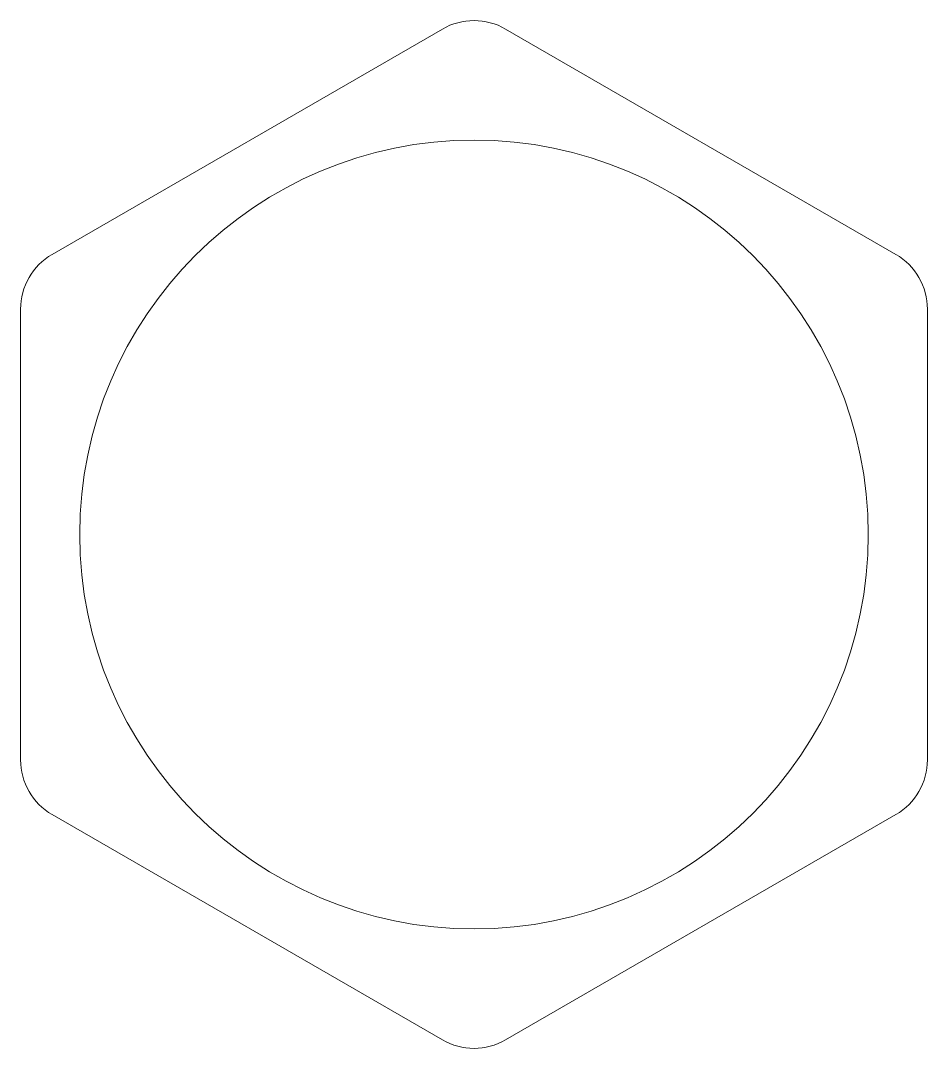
# Model space of a CAD drawing. Header units: millimetres. Extents: x 5.6 to 48.6, y 3.1 to 51.9.
import ezdxf

# ---------------------------------------------------------------- set-up
doc = ezdxf.new("R2010")
doc.units = ezdxf.units.MM

msp = doc.modelspace()

# ---------------------------------------------------------------- linework, layer by layer
at = {"color": 7, "linetype": 'Continuous', "lineweight": 15}
for p, q in [((7.139, 40.789), (25.639, 51.47)), ((28.639, 51.47), (47.139, 40.789)), ((5.639, 16.829), (5.639, 38.191)), ((48.639, 38.191), (48.639, 16.829)), ((25.639, 3.55), (7.139, 14.231)), ((47.139, 14.231), (28.639, 3.55))]:
    msp.add_line(p, q, dxfattribs=at)
msp.add_circle((27.139, 27.51), 18.695, dxfattribs=at)
for centre, start, end in [((27.139, 48.872), 60, 120), ((8.639, 38.191), 120, 180), ((45.639, 38.191), 0, 60), ((8.639, 16.829), 180, 240), ((45.639, 16.829), 300, 0), ((27.139, 6.148), 240, 300)]:
    msp.add_arc(centre, 3, start, end, dxfattribs=at)

doc.saveas('drawing.dxf')
